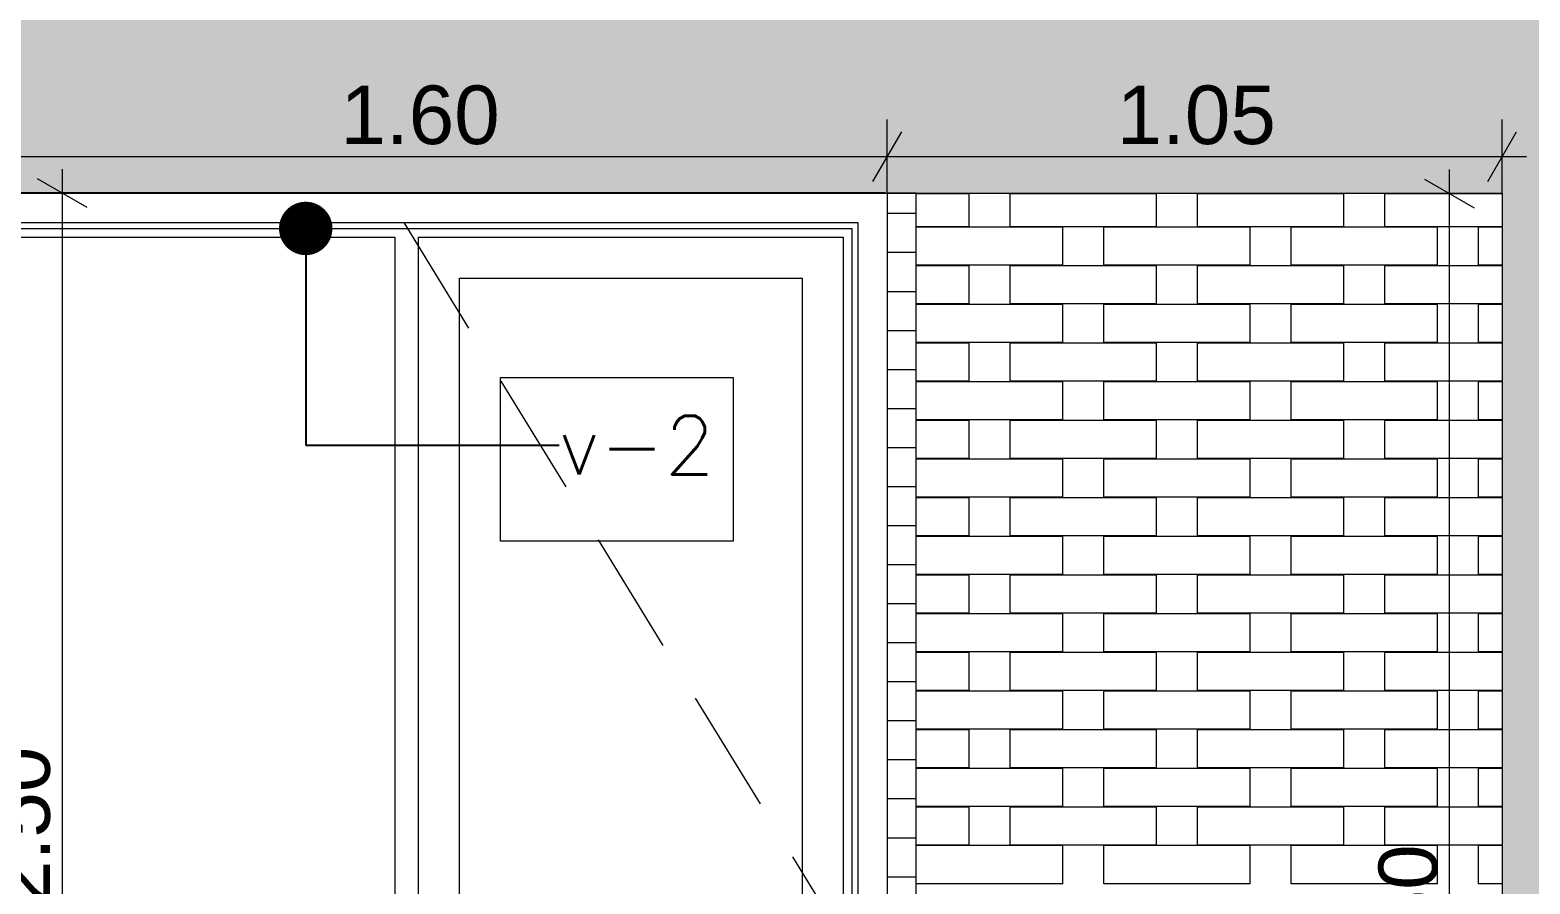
# Model space of a CAD drawing. Header units: millimetres. Extents: x 475616349 to 476941521, y 4620115302 to 4621446928.
# Drawn here: x 476659049 to 476661610, y 4620524141 to 4620525599 of the extents above; entities that cross this region are included whole.
import ezdxf

# ---------------------------------------------------------------- set-up
doc = ezdxf.new("R2010")
doc.units = ezdxf.units.MM
doc.header["$MEASUREMENT"] = 0
doc.linetypes.add('Hidden Line', pattern=[317.5, 211.666667, -105.833333])
for name, color, linetype, lineweight in [('2D Drafting - General_Pen_No__30_Pen_No__9_Pen_No__9_Pen_No__253', 252, 'Continuous', 0), ('2D Drafting - General_Pen_No__30_Pen_No__9_Pen_No__9_Pen_No__7', 7, 'Continuous', 0), ('2D Drafting - General_Pen_No__7_Pen_No__7', 7, 'Continuous', 0), ('New_2D Drafting - General_Pen_No__2_Pen_No__250', 7, 'Continuous', 0), ('New_Interior - Furniture _Pen_No__250', 7, 'Continuous', 0), ('New_Structural - Bearing_Pen_No__250', 7, 'Continuous', 0), ('New_zoma_Pen_No__4', 7, 'Continuous', 0), ('New_zoma_Pen_No__7', 7, 'Continuous', 0), ('Structural - Bearing_Pen_No__250', 7, 'Continuous', 0), ('zoma_Pen_No__142', 142, 'Continuous', 0)]:
    doc.layers.add(name, color=color, linetype=linetype, lineweight=lineweight)
doc.layers.add('New_zoma', color=7, linetype='Continuous')
doc.layers.add('zoma', color=7, linetype='Continuous')
doc.styles.add('GENERATED_STYLE_1', font='arial.ttf')
doc.styles.add('GENERATED_STYLE_2', font='arial.ttf')
doc.dimstyles.new('GENERATED_STYLE__1', dxfattribs={"dimtxt": 200, "dimasz": 64.421331, "dimexe": 0.18, "dimexo": 3, "dimgap": 0.09, "dimtad": 1, "dimtih": 1, "dimtoh": 1, "dimlfac": 0.001, "dimzin": 0, "dimdsep": 46, "dimtxsty": 'GENERATED_STYLE_2', "dimblk": 'ARROWHEAD_2', "dimblk1": 'ARROWHEAD_2', "dimblk2": 'ARROWHEAD_2', "dimcen": 0.09, "dimclrd": 142, "dimclre": 142, "dimclrt": 142, "dimadec": 0, "dimazin": 0, "dimtfac": 1, "dimtdec": 4, "dimtmove": 0, "dimatfit": 3, "dimfxl": 1, "dimtolj": 1, "dimtzin": 0, "dimarcsym": 0})
doc.dimstyles.new('GENERATED_STYLE__18', dxfattribs={"dimtxt": 100, "dimasz": 64.421331, "dimexe": 0.18, "dimexo": 3, "dimgap": 0.09, "dimtad": 1, "dimtih": 1, "dimtoh": 1, "dimlfac": 0.001, "dimzin": 0, "dimdsep": 46, "dimtxsty": 'GENERATED_STYLE_1', "dimblk": 'ARROWHEAD_2', "dimblk1": 'ARROWHEAD_2', "dimblk2": 'ARROWHEAD_2', "dimcen": 0.09, "dimclrd": 7, "dimclre": 7, "dimclrt": 7, "dimadec": 0, "dimazin": 0, "dimtfac": 1, "dimtdec": 4, "dimtmove": 0, "dimatfit": 3, "dimfxl": 1, "dimtolj": 1, "dimtzin": 0, "dimarcsym": 0})
doc.dimstyles.new('GENERATED_STYLE__19', dxfattribs={"dimtxt": 100, "dimasz": 64.421331, "dimexe": 0.18, "dimexo": 3, "dimgap": 0.09, "dimtad": 1, "dimlfac": 0.001, "dimzin": 0, "dimdsep": 46, "dimtxsty": 'GENERATED_STYLE_1', "dimblk": 'ARROWHEAD_2', "dimblk1": 'ARROWHEAD_2', "dimblk2": 'ARROWHEAD_2', "dimcen": 0.09, "dimclrd": 7, "dimclre": 7, "dimclrt": 7, "dimadec": 0, "dimazin": 0, "dimtfac": 1, "dimtdec": 4, "dimtmove": 0, "dimatfit": 3, "dimfxl": 1, "dimtolj": 1, "dimtzin": 0, "dimarcsym": 0})
doc.dimstyles.new('GENERATED_STYLE__21', dxfattribs={"dimtxt": 100, "dimasz": 64.421331, "dimexe": 0.18, "dimexo": 3, "dimgap": 0.09, "dimtad": 1, "dimlfac": 0.001, "dimzin": 0, "dimdsep": 46, "dimtxsty": 'GENERATED_STYLE_1', "dimblk": 'ARROWHEAD_2', "dimblk1": 'ARROWHEAD_2', "dimblk2": 'ARROWHEAD_2', "dimcen": 0.09, "dimclrd": 7, "dimclre": 7, "dimclrt": 7, "dimadec": 0, "dimazin": 0, "dimtfac": 1, "dimtdec": 4, "dimtmove": 2, "dimatfit": 3, "dimfxl": 1, "dimtolj": 1, "dimtzin": 0, "dimarcsym": 0})
doc.dimstyles.new('GENERATED_STYLE__48', dxfattribs={"dimtxt": 0.18, "dimasz": 182.4, "dimexe": 0.18, "dimexo": 0.0625, "dimgap": 0.09, "dimtad": 0, "dimtih": 1, "dimtoh": 1, "dimdec": 4, "dimzin": 0, "dimdsep": 46, "dimcen": 0.09, "dimadec": 0, "dimazin": 0, "dimtfac": 1, "dimtdec": 4, "dimtmove": 0, "dimatfit": 3, "dimldrblk": 'ARROWHEAD_11', "dimfxl": 1, "dimtolj": 1, "dimtzin": 0, "dimarcsym": 0})

# ---------------------------------------------------------------- blocks, each defined once
blk = doc.blocks.new('*D215', base_point=(476577134.1, 4620325125.7))
at = {"layer": 'zoma_Pen_No__142', "color": 142, "linetype": 'Continuous', "lineweight": 0, "transparency": 16777216}
for p, q in [((476647935.8, 4620514536.2), (476647935.8, 4620514663.4)), ((476689735.8, 4620514536.2), (476689735.8, 4620514663.4)), ((476647960.3, 4620514642.2), (476647911.3, 4620514557.4)), ((476689711.3, 4620514557.4), (476689760.3, 4620514642.2)), ((476647894.3, 4620514599.8), (476647935.8, 4620514599.8)), ((476647935.8, 4620514599.8), (476689735.8, 4620514599.8)), ((476689735.8, 4620514599.8), (476689777.2, 4620514599.8))]:
    blk.add_line(p, q, dxfattribs=at)
at = {"layer": 'zoma_Pen_No__142', "color": 142, "lineweight": 0, "transparency": 16777216, "insert": (476668493.8, 4620514639.8), "char_height": 200, "attachment_point": 7, "style": 'GENERATED_STYLE_2'}
blk.add_mtext('\\A1;{\\pql;\\fArial CYR|b0|i0|c204|p34;41.80}', dxfattribs=at)
blk = doc.blocks.new('ARROWHEAD_2')
at = {"color": 0, "linetype": 'Continuous', "lineweight": 0}
for p, q in [((-0.378, -0.655), (0.378, 0.655)), ((0, 0), (-1, 0))]:
    blk.add_line(p, q, dxfattribs=at)
blk = doc.blocks.new('*D745', base_point=(476577134.1, 4620325125.7))
at = {"layer": 'New_zoma_Pen_No__4', "color": 7, "linetype": 'Continuous', "lineweight": 0, "transparency": 16777216}
for p, q in [((476658912, 4620525319.4), (476658912, 4620525446.6)), ((476660512, 4620525319.4), (476660512, 4620525446.6)), ((476658936.5, 4620525425.4), (476658887.5, 4620525340.6)), ((476660536.5, 4620525425.4), (476660487.5, 4620525340.6)), ((476658912, 4620525383), (476660512, 4620525383))]:
    blk.add_line(p, q, dxfattribs=at)
at = {"layer": 'New_zoma_Pen_No__7', "color": 7, "lineweight": 0, "transparency": 16777216, "insert": (476659579, 4620525403), "char_height": 100, "attachment_point": 7, "style": 'GENERATED_STYLE_1'}
blk.add_mtext('\\A1;{\\pql;\\fArial|b0|i0|c0|p34;1.60}', dxfattribs=at)
blk = doc.blocks.new('*D746', base_point=(476577134.1, 4620325125.7))
at = {"layer": 'New_zoma_Pen_No__4', "color": 7, "linetype": 'Continuous', "lineweight": 0, "transparency": 16777216}
for p, q in [((476660512, 4620525319.4), (476660512, 4620525446.6)), ((476661562, 4620525319.4), (476661562, 4620525446.6)), ((476660536.5, 4620525425.4), (476660487.5, 4620525340.6)), ((476661537.5, 4620525340.6), (476661586.5, 4620525425.4)), ((476660512, 4620525383), (476661562, 4620525383)), ((476661562, 4620525383), (476661603.5, 4620525383))]:
    blk.add_line(p, q, dxfattribs=at)
at = {"layer": 'New_zoma_Pen_No__7', "color": 7, "lineweight": 0, "transparency": 16777216, "insert": (476660904, 4620525403), "char_height": 100, "attachment_point": 7, "style": 'GENERATED_STYLE_1'}
blk.add_mtext('\\A1;{\\pql;\\fArial|b0|i0|c0|p34;1.05}', dxfattribs=at)
blk = doc.blocks.new('*D748', base_point=(476577134.1, 4620325125.7))
at = {"layer": 'New_zoma_Pen_No__4', "color": 7, "linetype": 'Continuous', "lineweight": 0, "transparency": 16777216}
for p, q in [((476659104.3, 4620525320.3), (476659104.3, 4620525361.8)), ((476659146.7, 4620525295.9), (476659061.9, 4620525344.8)), ((476659167.9, 4620525320.3), (476659040.7, 4620525320.3)), ((476659104.3, 4620522820.3), (476659104.3, 4620525320.3)), ((476659061.9, 4620522844.8), (476659146.7, 4620522795.9)), ((476659167.9, 4620522820.3), (476659040.7, 4620522820.3)), ((476659104.3, 4620522778.9), (476659104.3, 4620522820.3))]:
    blk.add_line(p, q, dxfattribs=at)
at = {"layer": 'New_zoma_Pen_No__7', "color": 7, "lineweight": 0, "transparency": 16777216, "insert": (476659084.3, 4620524103.5), "char_height": 100, "attachment_point": 7, "rotation": 90, "style": 'GENERATED_STYLE_1'}
blk.add_mtext('\\A1;{\\pql;\\fArial|b0|i0|c0|p34;2.50}', dxfattribs=at)
blk = doc.blocks.new('*D751', base_point=(476577134.1, 4620325125.7))
at = {"layer": 'New_zoma_Pen_No__4', "color": 7, "linetype": 'Continuous', "lineweight": 0, "transparency": 16777216}
for p, q in [((476658912, 4620528519.4), (476658912, 4620528646.6)), ((476660512, 4620528519.4), (476660512, 4620528646.6)), ((476658936.5, 4620528625.4), (476658887.5, 4620528540.6)), ((476660487.5, 4620528540.6), (476660536.5, 4620528625.4)), ((476658912, 4620528583), (476660512, 4620528583)), ((476660512, 4620528583), (476660553.5, 4620528583))]:
    blk.add_line(p, q, dxfattribs=at)
at = {"layer": 'New_zoma_Pen_No__7', "color": 7, "lineweight": 0, "transparency": 16777216, "insert": (476659579, 4620528603), "char_height": 100, "attachment_point": 7, "style": 'GENERATED_STYLE_1'}
blk.add_mtext('\\A1;{\\pql;\\fArial|b0|i0|c0|p34;1.60}', dxfattribs=at)
blk = doc.blocks.new('*D752', base_point=(476577134.1, 4620325125.7))
at = {"layer": 'New_zoma_Pen_No__4', "color": 7, "linetype": 'Continuous', "lineweight": 0, "transparency": 16777216}
for p, q in [((476656062, 4620526827.7), (476656062, 4620526954.8)), ((476660562, 4620526827.7), (476660562, 4620526954.8)), ((476656086.5, 4620526933.6), (476656037.5, 4620526848.9)), ((476660537.5, 4620526848.9), (476660586.5, 4620526933.6)), ((476656020.6, 4620526891.2), (476656062, 4620526891.2)), ((476656062, 4620526891.2), (476660562, 4620526891.2)), ((476660562, 4620526891.2), (476660603.5, 4620526891.2))]:
    blk.add_line(p, q, dxfattribs=at)
at = {"layer": 'New_zoma_Pen_No__7', "color": 7, "lineweight": 0, "transparency": 16777216, "insert": (476658179, 4620526911.2), "char_height": 100, "attachment_point": 7, "style": 'GENERATED_STYLE_1'}
blk.add_mtext('\\A1;{\\pql;\\fArial|b0|i0|c0|p34;4.50}', dxfattribs=at)
blk = doc.blocks.new('*D755', base_point=(476577134.1, 4620325125.7))
at = {"layer": 'New_zoma_Pen_No__4', "color": 7, "linetype": 'Continuous', "lineweight": 0, "transparency": 16777216}
for p, q in [((476658912, 4620531719.4), (476658912, 4620531846.6)), ((476660512, 4620531719.4), (476660512, 4620531846.6)), ((476658936.5, 4620531825.4), (476658887.5, 4620531740.6)), ((476660487.5, 4620531740.6), (476660536.5, 4620531825.4)), ((476658912, 4620531783), (476660512, 4620531783)), ((476660512, 4620531783), (476660553.5, 4620531783))]:
    blk.add_line(p, q, dxfattribs=at)
at = {"layer": 'New_zoma_Pen_No__7', "color": 7, "lineweight": 0, "transparency": 16777216, "insert": (476659579, 4620531803), "char_height": 100, "attachment_point": 7, "style": 'GENERATED_STYLE_1'}
blk.add_mtext('\\A1;{\\pql;\\fArial|b0|i0|c0|p34;1.60}', dxfattribs=at)
blk = doc.blocks.new('*D756', base_point=(476577134.1, 4620325125.7))
at = {"layer": 'New_zoma_Pen_No__4', "color": 7, "linetype": 'Continuous', "lineweight": 0, "transparency": 16777216}
for p, q in [((476656062, 4620530027.7), (476656062, 4620530154.8)), ((476660562, 4620530027.7), (476660562, 4620530154.8)), ((476656086.5, 4620530133.6), (476656037.5, 4620530048.9)), ((476660537.5, 4620530048.9), (476660586.5, 4620530133.6)), ((476656020.6, 4620530091.2), (476656062, 4620530091.2)), ((476656062, 4620530091.2), (476660562, 4620530091.2)), ((476660562, 4620530091.2), (476660603.5, 4620530091.2))]:
    blk.add_line(p, q, dxfattribs=at)
at = {"layer": 'New_zoma_Pen_No__7', "color": 7, "lineweight": 0, "transparency": 16777216, "insert": (476658179, 4620530111.2), "char_height": 100, "attachment_point": 7, "style": 'GENERATED_STYLE_1'}
blk.add_mtext('\\A1;{\\pql;\\fArial|b0|i0|c0|p34;4.50}', dxfattribs=at)
blk = doc.blocks.new('*D1140', base_point=(476577134.1, 4620325125.7))
at = {"layer": 'New_zoma_Pen_No__4', "color": 7, "linetype": 'Continuous', "lineweight": 0, "transparency": 16777216}
for p, q in [((476661472.5, 4620525319.4), (476661472.5, 4620525360.8)), ((476661514.9, 4620525294.9), (476661430.2, 4620525343.8)), ((476661536.1, 4620525319.4), (476661409, 4620525319.4)), ((476661472.5, 4620522820.4), (476661472.5, 4620525319.4)), ((476661430.2, 4620522844.8), (476661514.9, 4620522795.9)), ((476661536.1, 4620522820.4), (476661409, 4620522820.4)), ((476661472.5, 4620522778.9), (476661472.5, 4620522820.4))]:
    blk.add_line(p, q, dxfattribs=at)
at = {"layer": 'New_zoma_Pen_No__7', "color": 7, "lineweight": 0, "transparency": 16777216, "insert": (476661452.5, 4620523936.8), "char_height": 100, "attachment_point": 7, "rotation": 90, "style": 'GENERATED_STYLE_1'}
blk.add_mtext('\\A1;{\\pql;\\fArial|b0|i0|c0|p34;2.50}', dxfattribs=at)
blk = doc.blocks.new('ARROWHEAD_11')
at = {"color": 0, "linetype": 'Continuous', "lineweight": 0}
blk.add_line((0, 0), (-1, 0), dxfattribs=at)
at = {"color": 0, "linetype": 'Continuous', "lineweight": 0, "const_width": 0.25, "flags": 128}
blk.add_lwpolyline([(-0.125, 0, 1), (0.125, 0, 1)], format="xyb", close=True, dxfattribs=at)

msp = doc.modelspace()

# ---------------------------------------------------------------- hatches: boundary and pattern name
at = {"layer": '2D Drafting - General_Pen_No__30_Pen_No__9_Pen_No__9_Pen_No__253', "linetype": 'Continuous', "lineweight": 0}
h = msp.add_hatch(dxfattribs=at)
h.set_pattern_fill('BRICK___RUNNING_BOND', color=252, style=0, pattern_type=2)
h.set_pattern_definition([(0, (476692910.175, 4620522353.93), (0, 66.64), []), (90, (476692910.17, 4620522353.93), (-244.8, 0), [66.64, -66.64]), (90, (476693032.57, 4620522420.57), (-244.8, 0), [66.64, -66.64])])
h.paths.add_polyline_path([(476647692.13, 4620532819.956), (476647692.13, 4620519520.362), (476648861.998, 4620519520.362), (476648862.006, 4620522120.37), (476648862.006, 4620523542.007), (476648862.006, 4620531720.362), (476648862.006, 4620531932.715), (476648862.006, 4620532420.362), (476654662.006, 4620532420.362), (476654662.006, 4620519520.362), (476661919.968, 4620519520.362), (476661962.147, 4620519520.362), (476661962.147, 4620522820.364), (476661962.147, 4620525320.374), (476661962.147, 4620525944.887), (476661962.147, 4620532420.374), (476665762.003, 4620532420.374), (476665762.003, 4620522120.38), (476665162.198, 4620522120.38), (476665162.198, 4620517320.329), (476668462.159, 4620517320.329), (476668462.159, 4620517320.295), (476668932.159, 4620517320.295), (476668932.159, 4620532819.956), (476661962.147, 4620532819.956), (476655062.006, 4620532819.956)])
h.paths.add_polyline_path([(476661562.006, 4620526020.374), (476655062.006, 4620526020.374), (476655062.006, 4620528520.374), (476661562.006, 4620528520.374)], flags=0)
h.paths.add_polyline_path([(476661562.006, 4620522820.364), (476655062.006, 4620522820.364), (476655062.006, 4620525320.374), (476661562.006, 4620525320.374)], flags=0)
h.paths.add_polyline_path([(476661562.006, 4620529220.374), (476655062.006, 4620529220.374), (476655062.006, 4620531720.361), (476661562.006, 4620531720.361)], flags=0)
h.paths.add_polyline_path([(476656112.047, 4620522120.412), (476656112.047, 4620519620.412), (476657707.931, 4620519620.412), (476657712.047, 4620519620.412), (476657712.047, 4620522120.412)], flags=0)
h.paths.add_polyline_path([(476666262.224, 4620522120.362), (476666262.224, 4620520520.362), (476667862.223, 4620520520.362), (476667862.223, 4620522120.362)], flags=0)
h.paths.add_polyline_path([(476667862.223, 4620530120.362), (476667862.223, 4620531720.362), (476666262.224, 4620531720.362), (476666262.224, 4620530120.362)], flags=0)
h.paths.add_polyline_path([(476666262.228, 4620528520.362), (476666262.228, 4620526920.362), (476667862.228, 4620526920.362), (476667862.228, 4620528520.362)], flags=0)
h.paths.add_polyline_path([(476666262.228, 4620523720.362), (476667862.228, 4620523720.362), (476667862.228, 4620525320.362), (476666262.228, 4620525320.362)], flags=0)
h.paths.add_polyline_path([(476666262.435, 4620518320.362), (476667862.006, 4620518320.362), (476667862.006, 4620518920.362), (476666262.435, 4620518920.362)], flags=0)
h = msp.add_hatch(dxfattribs=at)
h.set_pattern_fill('BRICK___RUNNING_BOND', color=252, style=0, pattern_type=2)
h.set_pattern_definition([(0, (476694010.15, 4620522353.94), (0, 66.64), []), (90, (476694010.15, 4620522353.94), (-244.8, 0), [66.64, -66.64]), (90, (476694132.55, 4620522420.58), (-244.8, 0), [66.64, -66.64])])
h.paths.add_polyline_path([(476660512.004, 4620525320.375), (476660512.004, 4620522820.364), (476660561.993, 4620522820.364), (476660561.993, 4620525320.375)])

# ---------------------------------------------------------------- linework, layer by layer
at = {"layer": '2D Drafting - General_Pen_No__30_Pen_No__9_Pen_No__9_Pen_No__7', "color": 7, "linetype": 'Continuous', "lineweight": 0, "flags": 128}
for points in [[(476661562.006, 4620522820.364), (476655062.006, 4620522820.364), (476655062.006, 4620525320.374), (476661562.006, 4620525320.374)], [(476660512.004, 4620525320.375), (476660512.004, 4620522820.364), (476660561.993, 4620522820.364), (476660561.993, 4620525320.375)]]:
    msp.add_lwpolyline(points, close=True, dxfattribs=at)
at = {"layer": '2D Drafting - General_Pen_No__7_Pen_No__7', "color": 7, "linetype": 'Continuous', "lineweight": 0, "flags": 128}
for points in [[(476660507.877, 4620522820.338), (476658911.993, 4620522820.343), (476658912.002, 4620525320.343), (476660512.002, 4620525320.338)], [(476660512.002, 4620525320.338), (476660511.993, 4620522820.338), (476660507.877, 4620522820.338)]]:
    msp.add_lwpolyline(points, dxfattribs=at)
for points in [[(476658962.002, 4620525270.342), (476660462.002, 4620525270.337), (476660461.993, 4620522820.338), (476658961.993, 4620522820.345)], [(476658972.002, 4620525260.342), (476660452.002, 4620525260.337), (476660451.994, 4620522880.34), (476658971.994, 4620522880.345)], [(476658987.002, 4620525245.342), (476659672.002, 4620525245.34), (476659671.994, 4620522900.342), (476658986.994, 4620522900.345)], [(476659711.998, 4620525245.34), (476660437.002, 4620525245.337), (476660436.994, 4620522900.34), (476659711.994, 4620522900.342)], [(476659782.002, 4620525175.339), (476660367.002, 4620525175.337), (476660366.994, 4620522965.34), (476659781.994, 4620522965.342)]]:
    msp.add_lwpolyline(points, close=True, dxfattribs=at)
at = {"layer": '2D Drafting - General_Pen_No__7_Pen_No__7', "color": 7, "linetype": 'Hidden Line', "lineweight": 0, "flags": 128}
msp.add_lwpolyline([(476659687.002, 4620525270.34), (476660436.998, 4620524046.214), (476659687.77, 4620522821.625)], dxfattribs=at)
at = {"layer": 'New_2D Drafting - General_Pen_No__2_Pen_No__250', "color": 7, "linetype": 'Continuous', "lineweight": 0, "flags": 128}
msp.add_lwpolyline([(476659852.359, 4620525005.972), (476660249.36, 4620525005.972), (476660249.36, 4620524726.284), (476659852.359, 4620524726.284)], close=True, dxfattribs=at)
at = {"layer": 'New_Interior - Furniture _Pen_No__250', "color": 7, "linetype": 'Continuous', "lineweight": 0}
for p, q in [((476661502.006, 4620525319.374), (476661502.006, 4620525320.374)), ((476661290.737, 4620524801.374), (476661290.506, 4620524801.197))]:
    msp.add_line(p, q, dxfattribs=at)
at = {"layer": 'New_Structural - Bearing_Pen_No__250', "color": 7, "linetype": 'Continuous', "lineweight": 0}
for p, q in [((476660562.006, 4620525263.374), (476660562.006, 4620525319.374)), ((476660652.006, 4620525319.374), (476660562.006, 4620525319.374)), ((476660652.006, 4620525263.374), (476660652.006, 4620525319.374)), ((476660722.006, 4620525263.374), (476660722.006, 4620525319.374)), ((476660972.006, 4620525319.374), (476660722.006, 4620525319.374)), ((476660872.006, 4620525319.374), (476660872.006, 4620525320.374)), ((476660972.006, 4620525263.374), (476660972.006, 4620525319.374)), ((476661042.006, 4620525263.374), (476661042.006, 4620525319.374)), ((476661292.006, 4620525319.374), (476661042.006, 4620525319.374)), ((476661292.006, 4620525263.374), (476661292.006, 4620525319.374)), ((476661362.006, 4620525263.374), (476661362.006, 4620525319.374)), ((476661562.006, 4620525319.374), (476661362.006, 4620525319.374)), ((476660652.006, 4620525263.374), (476660562.006, 4620525263.374)), ((476660562.006, 4620525197.374), (476660562.006, 4620525262.374)), ((476660812.006, 4620525262.374), (476660562.006, 4620525262.374)), ((476660972.006, 4620525263.374), (476660722.006, 4620525263.374)), ((476660812.006, 4620525197.374), (476660812.006, 4620525262.374)), ((476660882.006, 4620525197.374), (476660882.006, 4620525262.374)), ((476661132.006, 4620525262.374), (476660882.006, 4620525262.374)), ((476661292.006, 4620525263.374), (476661042.006, 4620525263.374)), ((476661132.006, 4620525197.374), (476661132.006, 4620525262.374)), ((476661202.006, 4620525197.374), (476661202.006, 4620525262.374)), ((476661452.006, 4620525262.374), (476661202.006, 4620525262.374)), ((476661562.006, 4620525263.374), (476661362.006, 4620525263.374)), ((476661452.006, 4620525197.374), (476661452.006, 4620525262.374)), ((476661522.006, 4620525197.374), (476661522.006, 4620525262.374)), ((476661562.006, 4620525262.374), (476661522.006, 4620525262.374)), ((476660812.006, 4620525197.374), (476660562.006, 4620525197.374)), ((476660562.006, 4620525131.374), (476660562.006, 4620525196.374)), ((476660652.006, 4620525196.374), (476660562.006, 4620525196.374)), ((476660652.006, 4620525131.374), (476660652.006, 4620525196.374)), ((476660722.006, 4620525131.374), (476660722.006, 4620525196.374)), ((476660972.006, 4620525196.374), (476660722.006, 4620525196.374)), ((476661132.006, 4620525197.374), (476660882.006, 4620525197.374)), ((476660972.006, 4620525131.374), (476660972.006, 4620525196.374)), ((476661042.006, 4620525131.374), (476661042.006, 4620525196.374)), ((476661292.006, 4620525196.374), (476661042.006, 4620525196.374)), ((476661452.006, 4620525197.374), (476661202.006, 4620525197.374)), ((476661292.006, 4620525131.374), (476661292.006, 4620525196.374)), ((476661362.006, 4620525131.374), (476661362.006, 4620525196.374)), ((476661562.006, 4620525196.374), (476661362.006, 4620525196.374)), ((476661562.006, 4620525197.374), (476661522.006, 4620525197.374)), ((476660652.006, 4620525131.374), (476660562.006, 4620525131.374)), ((476660562.006, 4620525065.374), (476660562.006, 4620525130.374)), ((476660812.006, 4620525130.374), (476660562.006, 4620525130.374)), ((476660972.006, 4620525131.374), (476660722.006, 4620525131.374)), ((476660812.006, 4620525065.374), (476660812.006, 4620525130.374)), ((476660882.006, 4620525065.374), (476660882.006, 4620525130.374)), ((476661132.006, 4620525130.374), (476660882.006, 4620525130.374)), ((476661292.006, 4620525131.374), (476661042.006, 4620525131.374)), ((476661132.006, 4620525065.374), (476661132.006, 4620525130.374)), ((476661202.006, 4620525065.374), (476661202.006, 4620525130.374)), ((476661452.006, 4620525130.374), (476661202.006, 4620525130.374)), ((476661562.006, 4620525131.374), (476661362.006, 4620525131.374)), ((476661452.006, 4620525065.374), (476661452.006, 4620525130.374)), ((476661522.006, 4620525065.374), (476661522.006, 4620525130.374)), ((476661562.006, 4620525130.374), (476661522.006, 4620525130.374)), ((476660812.006, 4620525065.374), (476660562.006, 4620525065.374)), ((476660562.006, 4620524999.374), (476660562.006, 4620525064.374)), ((476660652.006, 4620525064.374), (476660562.006, 4620525064.374)), ((476660652.006, 4620524999.374), (476660652.006, 4620525064.374)), ((476660722.006, 4620524999.374), (476660722.006, 4620525064.374)), ((476660972.006, 4620525064.374), (476660722.006, 4620525064.374)), ((476661132.006, 4620525065.374), (476660882.006, 4620525065.374)), ((476660972.006, 4620524999.374), (476660972.006, 4620525064.374)), ((476661042.006, 4620524999.374), (476661042.006, 4620525064.374)), ((476661292.006, 4620525064.374), (476661042.006, 4620525064.374)), ((476661452.006, 4620525065.374), (476661202.006, 4620525065.374)), ((476661292.006, 4620524999.374), (476661292.006, 4620525064.374)), ((476661362.006, 4620524999.374), (476661362.006, 4620525064.374)), ((476661562.006, 4620525064.374), (476661362.006, 4620525064.374)), ((476661562.006, 4620525065.374), (476661522.006, 4620525065.374)), ((476660652.006, 4620524999.374), (476660562.006, 4620524999.374)), ((476660562.006, 4620524933.374), (476660562.006, 4620524998.374)), ((476660812.006, 4620524998.374), (476660562.006, 4620524998.374)), ((476660972.006, 4620524999.374), (476660722.006, 4620524999.374)), ((476660812.006, 4620524933.374), (476660812.006, 4620524998.374)), ((476660882.006, 4620524933.374), (476660882.006, 4620524998.374)), ((476661132.006, 4620524998.374), (476660882.006, 4620524998.374)), ((476661292.006, 4620524999.374), (476661042.006, 4620524999.374)), ((476661132.006, 4620524933.374), (476661132.006, 4620524998.374)), ((476661202.006, 4620524933.374), (476661202.006, 4620524998.374)), ((476661452.006, 4620524998.374), (476661202.006, 4620524998.374)), ((476661562.006, 4620524999.374), (476661362.006, 4620524999.374)), ((476661452.006, 4620524933.374), (476661452.006, 4620524998.374)), ((476661522.006, 4620524933.374), (476661522.006, 4620524998.374)), ((476661562.006, 4620524998.374), (476661522.006, 4620524998.374)), ((476660812.006, 4620524933.374), (476660562.006, 4620524933.374)), ((476660562.006, 4620524867.374), (476660562.006, 4620524932.374)), ((476660652.006, 4620524932.374), (476660562.006, 4620524932.374)), ((476660652.006, 4620524867.374), (476660652.006, 4620524932.374)), ((476660722.006, 4620524867.374), (476660722.006, 4620524932.374)), ((476660972.006, 4620524932.374), (476660722.006, 4620524932.374)), ((476661132.006, 4620524933.374), (476660882.006, 4620524933.374)), ((476660972.006, 4620524867.374), (476660972.006, 4620524932.374)), ((476661042.006, 4620524867.374), (476661042.006, 4620524932.374)), ((476661292.006, 4620524932.374), (476661042.006, 4620524932.374)), ((476661452.006, 4620524933.374), (476661202.006, 4620524933.374)), ((476661292.006, 4620524867.374), (476661292.006, 4620524932.374)), ((476661362.006, 4620524867.374), (476661362.006, 4620524932.374)), ((476661562.006, 4620524932.374), (476661362.006, 4620524932.374)), ((476661562.006, 4620524933.374), (476661522.006, 4620524933.374)), ((476660652.006, 4620524867.374), (476660562.006, 4620524867.374)), ((476660562.006, 4620524801.374), (476660562.006, 4620524866.374)), ((476660812.006, 4620524866.374), (476660562.006, 4620524866.374)), ((476660972.006, 4620524867.374), (476660722.006, 4620524867.374)), ((476660812.006, 4620524801.374), (476660812.006, 4620524866.374)), ((476660882.006, 4620524801.374), (476660882.006, 4620524866.374)), ((476661132.006, 4620524866.374), (476660882.006, 4620524866.374)), ((476661292.006, 4620524867.374), (476661042.006, 4620524867.374)), ((476661132.006, 4620524801.374), (476661132.006, 4620524866.374)), ((476661202.006, 4620524801.374), (476661202.006, 4620524866.374)), ((476661452.006, 4620524866.374), (476661202.006, 4620524866.374)), ((476661562.006, 4620524867.374), (476661362.006, 4620524867.374)), ((476661452.006, 4620524801.374), (476661452.006, 4620524866.374)), ((476661522.006, 4620524801.374), (476661522.006, 4620524866.374)), ((476661562.006, 4620524866.374), (476661522.006, 4620524866.374)), ((476660812.006, 4620524801.374), (476660562.006, 4620524801.374)), ((476660562.006, 4620524735.374), (476660562.006, 4620524800.374)), ((476660652.006, 4620524800.374), (476660562.006, 4620524800.374)), ((476660652.006, 4620524735.374), (476660652.006, 4620524800.374)), ((476660722.006, 4620524735.374), (476660722.006, 4620524800.374)), ((476660972.006, 4620524800.374), (476660722.006, 4620524800.374)), ((476661132.006, 4620524801.374), (476660882.006, 4620524801.374)), ((476660972.006, 4620524735.374), (476660972.006, 4620524800.374)), ((476661042.006, 4620524735.374), (476661042.006, 4620524800.374)), ((476661292.006, 4620524800.374), (476661042.006, 4620524800.374)), ((476661452.006, 4620524801.374), (476661202.006, 4620524801.374)), ((476661292.006, 4620524735.374), (476661292.006, 4620524800.374)), ((476661362.006, 4620524735.374), (476661362.006, 4620524800.374)), ((476661562.006, 4620524800.374), (476661362.006, 4620524800.374)), ((476661562.006, 4620524801.374), (476661522.006, 4620524801.374)), ((476660652.006, 4620524735.374), (476660562.006, 4620524735.374)), ((476660972.006, 4620524735.374), (476660722.006, 4620524735.374)), ((476661292.006, 4620524735.374), (476661042.006, 4620524735.374)), ((476661562.006, 4620524735.374), (476661362.006, 4620524735.374)), ((476660562.006, 4620524669.374), (476660562.006, 4620524734.374)), ((476660812.006, 4620524734.374), (476660562.006, 4620524734.374)), ((476660812.006, 4620524669.374), (476660812.006, 4620524734.374)), ((476660882.006, 4620524669.374), (476660882.006, 4620524734.374)), ((476661132.006, 4620524734.374), (476660882.006, 4620524734.374)), ((476661132.006, 4620524669.374), (476661132.006, 4620524734.374)), ((476661202.006, 4620524669.374), (476661202.006, 4620524734.374)), ((476661452.006, 4620524734.374), (476661202.006, 4620524734.374)), ((476661452.006, 4620524669.374), (476661452.006, 4620524734.374)), ((476661522.006, 4620524669.374), (476661522.006, 4620524734.374)), ((476661562.006, 4620524734.374), (476661522.006, 4620524734.374)), ((476660812.006, 4620524669.374), (476660562.006, 4620524669.374)), ((476660562.006, 4620524603.374), (476660562.006, 4620524668.374)), ((476660652.006, 4620524668.374), (476660562.006, 4620524668.374)), ((476660652.006, 4620524603.374), (476660652.006, 4620524668.374)), ((476660722.006, 4620524603.374), (476660722.006, 4620524668.374)), ((476660972.006, 4620524668.374), (476660722.006, 4620524668.374)), ((476661132.006, 4620524669.374), (476660882.006, 4620524669.374)), ((476660972.006, 4620524603.374), (476660972.006, 4620524668.374)), ((476661042.006, 4620524603.374), (476661042.006, 4620524668.374)), ((476661292.006, 4620524668.374), (476661042.006, 4620524668.374)), ((476661452.006, 4620524669.374), (476661202.006, 4620524669.374)), ((476661292.006, 4620524603.374), (476661292.006, 4620524668.374)), ((476661362.006, 4620524603.374), (476661362.006, 4620524668.374)), ((476661562.006, 4620524668.374), (476661362.006, 4620524668.374)), ((476661562.006, 4620524669.374), (476661522.006, 4620524669.374)), ((476660652.006, 4620524603.374), (476660562.006, 4620524603.374)), ((476660562.006, 4620524537.374), (476660562.006, 4620524602.374)), ((476660812.006, 4620524602.374), (476660562.006, 4620524602.374)), ((476660972.006, 4620524603.374), (476660722.006, 4620524603.374)), ((476660812.006, 4620524537.374), (476660812.006, 4620524602.374)), ((476660882.006, 4620524537.374), (476660882.006, 4620524602.374)), ((476661132.006, 4620524602.374), (476660882.006, 4620524602.374)), ((476661292.006, 4620524603.374), (476661042.006, 4620524603.374)), ((476661132.006, 4620524537.374), (476661132.006, 4620524602.374)), ((476661202.006, 4620524537.374), (476661202.006, 4620524602.374)), ((476661452.006, 4620524602.374), (476661202.006, 4620524602.374)), ((476661562.006, 4620524603.374), (476661362.006, 4620524603.374)), ((476661452.006, 4620524537.374), (476661452.006, 4620524602.374)), ((476661522.006, 4620524537.374), (476661522.006, 4620524602.374)), ((476661562.006, 4620524602.374), (476661522.006, 4620524602.374)), ((476660812.006, 4620524537.374), (476660562.006, 4620524537.374)), ((476660562.006, 4620524471.374), (476660562.006, 4620524536.374)), ((476660652.006, 4620524536.374), (476660562.006, 4620524536.374)), ((476660652.006, 4620524471.374), (476660652.006, 4620524536.374)), ((476660722.006, 4620524471.374), (476660722.006, 4620524536.374)), ((476660972.006, 4620524536.374), (476660722.006, 4620524536.374)), ((476661132.006, 4620524537.374), (476660882.006, 4620524537.374)), ((476660972.006, 4620524471.374), (476660972.006, 4620524536.374)), ((476661042.006, 4620524471.374), (476661042.006, 4620524536.374)), ((476661292.006, 4620524536.374), (476661042.006, 4620524536.374)), ((476661452.006, 4620524537.374), (476661202.006, 4620524537.374)), ((476661292.006, 4620524471.374), (476661292.006, 4620524536.374)), ((476661362.006, 4620524471.374), (476661362.006, 4620524536.374)), ((476661562.006, 4620524536.374), (476661362.006, 4620524536.374)), ((476661562.006, 4620524537.374), (476661522.006, 4620524537.374)), ((476660652.006, 4620524471.374), (476660562.006, 4620524471.374)), ((476660562.006, 4620524405.374), (476660562.006, 4620524470.374)), ((476660812.006, 4620524470.374), (476660562.006, 4620524470.374)), ((476660972.006, 4620524471.374), (476660722.006, 4620524471.374)), ((476660812.006, 4620524405.374), (476660812.006, 4620524470.374)), ((476660882.006, 4620524405.374), (476660882.006, 4620524470.374)), ((476661132.006, 4620524470.374), (476660882.006, 4620524470.374)), ((476661292.006, 4620524471.374), (476661042.006, 4620524471.374)), ((476661132.006, 4620524405.374), (476661132.006, 4620524470.374)), ((476661202.006, 4620524405.374), (476661202.006, 4620524470.374)), ((476661452.006, 4620524470.374), (476661202.006, 4620524470.374)), ((476661562.006, 4620524471.374), (476661362.006, 4620524471.374)), ((476661452.006, 4620524405.374), (476661452.006, 4620524470.374)), ((476661522.006, 4620524470.374), (476661522.006, 4620524471.374)), ((476661522.006, 4620524405.374), (476661522.006, 4620524470.374)), ((476661562.006, 4620524470.374), (476661522.006, 4620524470.374)), ((476660812.006, 4620524405.374), (476660562.006, 4620524405.374)), ((476660562.006, 4620524339.374), (476660562.006, 4620524404.374)), ((476660652.006, 4620524404.374), (476660562.006, 4620524404.374)), ((476660652.006, 4620524339.374), (476660652.006, 4620524404.374)), ((476660722.006, 4620524339.374), (476660722.006, 4620524404.374)), ((476660972.006, 4620524404.374), (476660722.006, 4620524404.374)), ((476661132.006, 4620524405.374), (476660882.006, 4620524405.374)), ((476660972.006, 4620524339.374), (476660972.006, 4620524404.374)), ((476661042.006, 4620524339.374), (476661042.006, 4620524404.374)), ((476661292.006, 4620524404.374), (476661042.006, 4620524404.374)), ((476661452.006, 4620524405.374), (476661202.006, 4620524405.374)), ((476661292.006, 4620524339.374), (476661292.006, 4620524404.374)), ((476661362.006, 4620524339.374), (476661362.006, 4620524404.374)), ((476661562.006, 4620524404.374), (476661362.006, 4620524404.374)), ((476661522.006, 4620524404.374), (476661522.006, 4620524405.374)), ((476661562.006, 4620524405.374), (476661522.006, 4620524405.374)), ((476660652.006, 4620524339.374), (476660562.006, 4620524339.374)), ((476660562.006, 4620524273.374), (476660562.006, 4620524338.374)), ((476660812.006, 4620524338.374), (476660562.006, 4620524338.374)), ((476660972.006, 4620524339.374), (476660722.006, 4620524339.374)), ((476660812.006, 4620524273.374), (476660812.006, 4620524338.374)), ((476660882.006, 4620524273.374), (476660882.006, 4620524338.374)), ((476661132.006, 4620524338.374), (476660882.006, 4620524338.374)), ((476661292.006, 4620524339.374), (476661042.006, 4620524339.374)), ((476661132.006, 4620524273.374), (476661132.006, 4620524338.374)), ((476661202.006, 4620524273.374), (476661202.006, 4620524338.374)), ((476661452.006, 4620524338.374), (476661202.006, 4620524338.374)), ((476661562.006, 4620524339.374), (476661362.006, 4620524339.374)), ((476661452.006, 4620524273.374), (476661452.006, 4620524338.374)), ((476661522.006, 4620524338.374), (476661522.006, 4620524339.374)), ((476661522.006, 4620524273.374), (476661522.006, 4620524338.374)), ((476661562.006, 4620524338.374), (476661522.006, 4620524338.374)), ((476660812.006, 4620524273.374), (476660562.006, 4620524273.374)), ((476660562.006, 4620524207.374), (476660562.006, 4620524272.374)), ((476660652.006, 4620524272.374), (476660562.006, 4620524272.374)), ((476660652.006, 4620524207.374), (476660652.006, 4620524272.374)), ((476660722.006, 4620524207.374), (476660722.006, 4620524272.374)), ((476660972.006, 4620524272.374), (476660722.006, 4620524272.374)), ((476661132.006, 4620524273.374), (476660882.006, 4620524273.374)), ((476660972.006, 4620524207.374), (476660972.006, 4620524272.374)), ((476661042.006, 4620524207.374), (476661042.006, 4620524272.374)), ((476661292.006, 4620524272.374), (476661042.006, 4620524272.374)), ((476661452.006, 4620524273.374), (476661202.006, 4620524273.374)), ((476661292.006, 4620524207.374), (476661292.006, 4620524272.374)), ((476661362.006, 4620524207.374), (476661362.006, 4620524272.374)), ((476661562.006, 4620524272.374), (476661362.006, 4620524272.374)), ((476661522.006, 4620524272.374), (476661522.006, 4620524273.374)), ((476661562.006, 4620524273.374), (476661522.006, 4620524273.374)), ((476660652.006, 4620524207.374), (476660562.006, 4620524207.374)), ((476660562.006, 4620524141.374), (476660562.006, 4620524206.374)), ((476660812.006, 4620524206.374), (476660562.006, 4620524206.374)), ((476660972.006, 4620524207.374), (476660722.006, 4620524207.374)), ((476660812.006, 4620524141.374), (476660812.006, 4620524206.374)), ((476660882.006, 4620524141.374), (476660882.006, 4620524206.374)), ((476661132.006, 4620524206.374), (476660882.006, 4620524206.374)), ((476661292.006, 4620524207.374), (476661042.006, 4620524207.374)), ((476661132.006, 4620524141.374), (476661132.006, 4620524206.374)), ((476661202.006, 4620524141.374), (476661202.006, 4620524206.374)), ((476661452.006, 4620524206.374), (476661202.006, 4620524206.374)), ((476661562.006, 4620524207.374), (476661362.006, 4620524207.374)), ((476661452.006, 4620524141.374), (476661452.006, 4620524206.374)), ((476661522.006, 4620524206.374), (476661522.006, 4620524207.374)), ((476661522.006, 4620524141.374), (476661522.006, 4620524206.374)), ((476661562.006, 4620524206.374), (476661522.006, 4620524206.374)), ((476660812.006, 4620524141.374), (476660562.006, 4620524141.374)), ((476661132.006, 4620524141.374), (476660882.006, 4620524141.374)), ((476661452.006, 4620524141.374), (476661202.006, 4620524141.374)), ((476661522.006, 4620524140.374), (476661522.006, 4620524141.374)), ((476661562.006, 4620524141.374), (476661522.006, 4620524141.374))]:
    msp.add_line(p, q, dxfattribs=at)
at = {"layer": 'Structural - Bearing_Pen_No__250', "color": 7, "linetype": 'Continuous', "lineweight": 0}
for p, q in [((476661522.006, 4620525319.374), (476661522.006, 4620525320.374)), ((476661562.006, 4620525319.374), (476661562.006, 4620525320.374)), ((476661522.006, 4620525262.374), (476661522.006, 4620525263.374)), ((476661562.006, 4620525262.374), (476661562.006, 4620525263.374)), ((476661522.006, 4620525196.374), (476661522.006, 4620525197.374)), ((476661562.006, 4620525196.374), (476661562.006, 4620525197.374)), ((476661522.006, 4620525130.374), (476661522.006, 4620525131.374)), ((476661562.006, 4620525130.374), (476661562.006, 4620525131.374)), ((476661522.006, 4620525064.374), (476661522.006, 4620525065.374)), ((476661562.006, 4620525064.374), (476661562.006, 4620525065.374)), ((476661522.006, 4620524998.374), (476661522.006, 4620524999.374)), ((476661562.006, 4620524998.374), (476661562.006, 4620524999.374)), ((476661522.006, 4620524932.374), (476661522.006, 4620524933.374)), ((476661562.006, 4620524932.374), (476661562.006, 4620524933.374)), ((476661522.006, 4620524866.374), (476661522.006, 4620524867.374)), ((476661562.006, 4620524866.374), (476661562.006, 4620524867.374)), ((476661522.006, 4620524800.374), (476661522.006, 4620524801.374)), ((476661562.006, 4620524800.374), (476661562.006, 4620524801.374)), ((476661522.006, 4620524734.374), (476661522.006, 4620524735.374)), ((476661562.006, 4620524734.374), (476661562.006, 4620524735.374)), ((476661522.006, 4620524668.374), (476661522.006, 4620524669.374)), ((476661562.006, 4620524668.374), (476661562.006, 4620524669.374)), ((476661522.006, 4620524602.374), (476661522.006, 4620524603.374)), ((476661562.006, 4620524602.374), (476661562.006, 4620524603.374)), ((476661522.006, 4620524536.374), (476661522.006, 4620524537.374)), ((476661562.006, 4620524536.374), (476661562.006, 4620524537.374)), ((476661562.006, 4620524470.374), (476661562.006, 4620524471.374)), ((476661562.006, 4620524404.374), (476661562.006, 4620524405.374)), ((476661562.006, 4620524338.374), (476661562.006, 4620524339.374)), ((476661562.006, 4620524272.374), (476661562.006, 4620524273.374)), ((476661562.006, 4620524206.374), (476661562.006, 4620524207.374)), ((476661562.006, 4620524140.374), (476661562.006, 4620524141.374))]:
    msp.add_line(p, q, dxfattribs=at)

# ---------------------------------------------------------------- texts
at = {"layer": 'New_2D Drafting - General_Pen_No__2_Pen_No__250', "color": 7, "linetype": 'Continuous', "lineweight": 0, "insert": (476659952.359, 4620524890.416), "char_height": 100, "attachment_point": 4}
msp.add_mtext('\\A1;{\\pql;\\Ftxt.shx;v-\\Ftxt.shx;2}', dxfattribs=at)

# ---------------------------------------------------------------- dimensions: what is measured, and where the dimension line sits
at = {"layer": 'New_zoma', "color": 7, "linetype": 'Continuous', "lineweight": 0}
for base, p1, p2, picture, middle in [((476660512.002, 4620531782.98), (476658912.002, 4620525320.343), (476660512.002, 4620525320.338), '*D755', (476659708.856, 4620531852.98)), ((476660562.006, 4620530091.234), (476656062.006, 4620523920.349), (476660562.006, 4620523920.349), '*D756', (476658308.86, 4620530161.234)), ((476660512.002, 4620528582.98), (476658912.002, 4620525320.343), (476660512.002, 4620525320.338), '*D751', (476659708.856, 4620528652.98)), ((476660562.006, 4620526891.234), (476656062.006, 4620523920.349), (476660562.006, 4620523920.349), '*D752', (476658308.86, 4620526961.234)), ((476660512.002, 4620525382.98), (476658912.002, 4620525320.343), (476660512.002, 4620525320.338), '*D745', (476659708.856, 4620525452.98)), ((476661562.006, 4620525382.98), (476660512.002, 4620525320.338), (476661562.006, 4620525319.374), '*D746', (476661033.858, 4620525452.98))]:
    dim = msp.add_linear_dim(base=base, p1=p1, p2=p2, dimstyle='GENERATED_STYLE__18', dxfattribs=at)
    dim.commit()
    dim.dimension.update_dxf_attribs({"geometry": picture, "text_midpoint": middle, "dimtype": 160})
for base, p1, p2, dimstyle, picture, middle in [((476659104.309, 4620525320.348), (476657712.039, 4620522820.348), (476657712.047, 4620525320.348), 'GENERATED_STYLE__21', '*D748', (476659034.309, 4620524233.338)), ((476661472.537, 4620525319.374), (476661562.006, 4620522820.374), (476661562.006, 4620525319.374), 'GENERATED_STYLE__19', '*D1140', (476661402.537, 4620524066.728))]:
    dim = msp.add_linear_dim(base=base, p1=p1, p2=p2, angle=90, dimstyle=dimstyle, dxfattribs=at)
    dim.commit()
    dim.dimension.update_dxf_attribs({"geometry": picture, "text_midpoint": middle, "dimtype": 160, "text_rotation": 90})
msp.add_linear_dim(base=(476657810.88, 4620525320.338), p1=(476658912.002, 4620525320.343), p2=(476660512.002, 4620525320.338), angle=90, location=(476657740.88, 4620525317.207), text_rotation=90, dimstyle='GENERATED_STYLE__19', dxfattribs=at).render()
at = {"layer": 'zoma', "color": 142, "linetype": 'Continuous', "lineweight": 0}
dim = msp.add_linear_dim(base=(476689735.789, 4620514599.79), p1=(476647935.789, 4620523200.337), p2=(476689735.789, 4620525162.276), dimstyle='GENERATED_STYLE__1', dxfattribs=at)
dim.commit()
dim.dimension.update_dxf_attribs({"geometry": '*D215', "text_midpoint": (476668829.847, 4620514739.79), "dimtype": 160})

# ---------------------------------------------------------------- leaders
at = {"layer": 'New_2D Drafting - General_Pen_No__2_Pen_No__250', "color": 7, "linetype": 'Continuous', "lineweight": 0, "annotation_type": 0, "has_hookline": 1, "hookline_direction": 0, "text_width": 266.667}
msp.add_leader([(476659519.708, 4620525260.34), (476659519.708, 4620524890.416), (476659952.269, 4620524890.416)], dimstyle='GENERATED_STYLE__48', dxfattribs=at)

doc.saveas('drawing.dxf')
